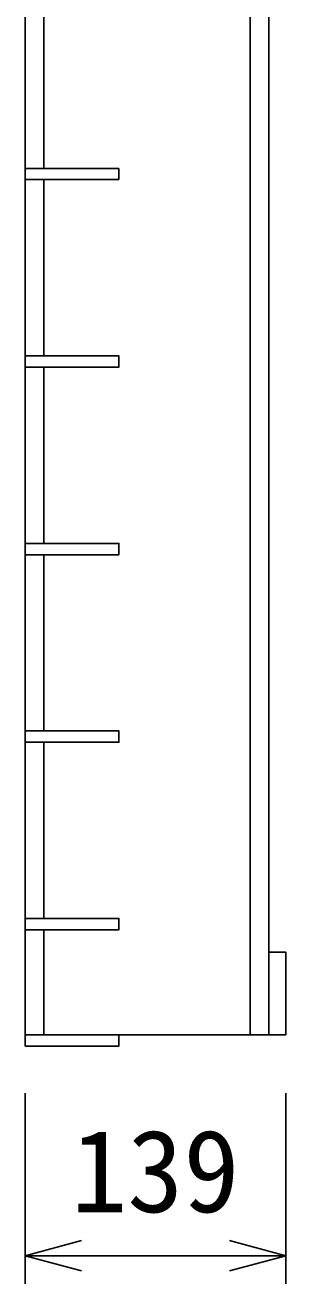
# Model space of a CAD drawing. Units: millimetres, scale not verified. Extents: x -33600 to 33600, y -11880 to 11880.
# Drawn here: x -11398 to -11258, y -8016 to -7345 of the extents above; entities that cross this region are included whole.
import ezdxf
from ezdxf.enums import TextEntityAlignment as Align

# ---------------------------------------------------------------- set-up
doc = ezdxf.new("R2010")
doc.units = ezdxf.units.MM
doc.header["$LTSCALE"] = 40
doc.layers.add('0-0_DIM', color=7, linetype='Continuous', lineweight=25)
doc.layers.add('0-2_HATCH', color=6, linetype='Continuous', lineweight=25)
doc.styles.add('ＭＳ ゴシック', font='')
doc.styles.get('ＭＳ ゴシック').set_extended_font_data('MS Gothic')

msp = doc.modelspace()

# ---------------------------------------------------------------- linework, layer by layer
at = {"layer": '0-0_DIM'}
for p, q in [((-11397.5, -7914.22), (-11397.5, -8015.81)), ((-11258.5, -7914.22), (-11258.5, -8015.81)), ((-11258.5, -8000.81), (-11397.5, -8000.81))]:
    msp.add_line(p, q, dxfattribs=at)
for points in [[(-11367.5, -8008.85), (-11397.5, -8000.81), (-11367.5, -7992.77)], [(-11288.5, -7992.77), (-11258.5, -8000.81), (-11288.5, -8008.85)]]:
    msp.add_lwpolyline(points, dxfattribs=at)
at = {"layer": '0-2_HATCH'}
for p, q in [((-11397.5, -7889), (-11397.5, -6859)), ((-11277.5, -7883), (-11277.5, -6865)), ((-11267.5, -7883), (-11267.5, -6865)), ((-11387.5, -7421), (-11387.5, -7327)), ((-11347.5, -7421), (-11397.5, -7421)), ((-11347.5, -7427), (-11347.5, -7421)), ((-11397.5, -7427), (-11347.5, -7427)), ((-11387.5, -7521), (-11387.5, -7427)), ((-11387.5, -7621), (-11387.5, -7527)), ((-11387.5, -7721), (-11387.5, -7627)), ((-11387.5, -7821), (-11387.5, -7727)), ((-11387.5, -7883), (-11387.5, -7827)), ((-11258.5, -7839), (-11267.5, -7839)), ((-11267.5, -7883), (-11267.5, -7839)), ((-11258.5, -7883), (-11258.5, -7839)), ((-11397.5, -7883), (-11267.5, -7883)), ((-11258.5, -7883), (-11267.5, -7883))]:
    msp.add_line(p, q, dxfattribs=at)
for points in [[(-11397.5, -7527), (-11347.5, -7527), (-11347.5, -7521), (-11397.5, -7521)], [(-11397.5, -7627), (-11347.5, -7627), (-11347.5, -7621), (-11397.5, -7621)], [(-11397.5, -7727), (-11347.5, -7727), (-11347.5, -7721), (-11397.5, -7721)], [(-11397.5, -7827), (-11347.5, -7827), (-11347.5, -7821), (-11397.5, -7821)], [(-11347.5, -7883), (-11347.5, -7889), (-11397.5, -7889)]]:
    msp.add_lwpolyline(points, dxfattribs=at)

# ---------------------------------------------------------------- texts
at = {"layer": '0-0_DIM', "style": 'ＭＳ ゴシック'}
msp.add_text('139', height=43.99, dxfattribs=at).set_placement((-11373, -7990.81), align=Align.BOTTOM_LEFT)

doc.saveas('drawing.dxf')
